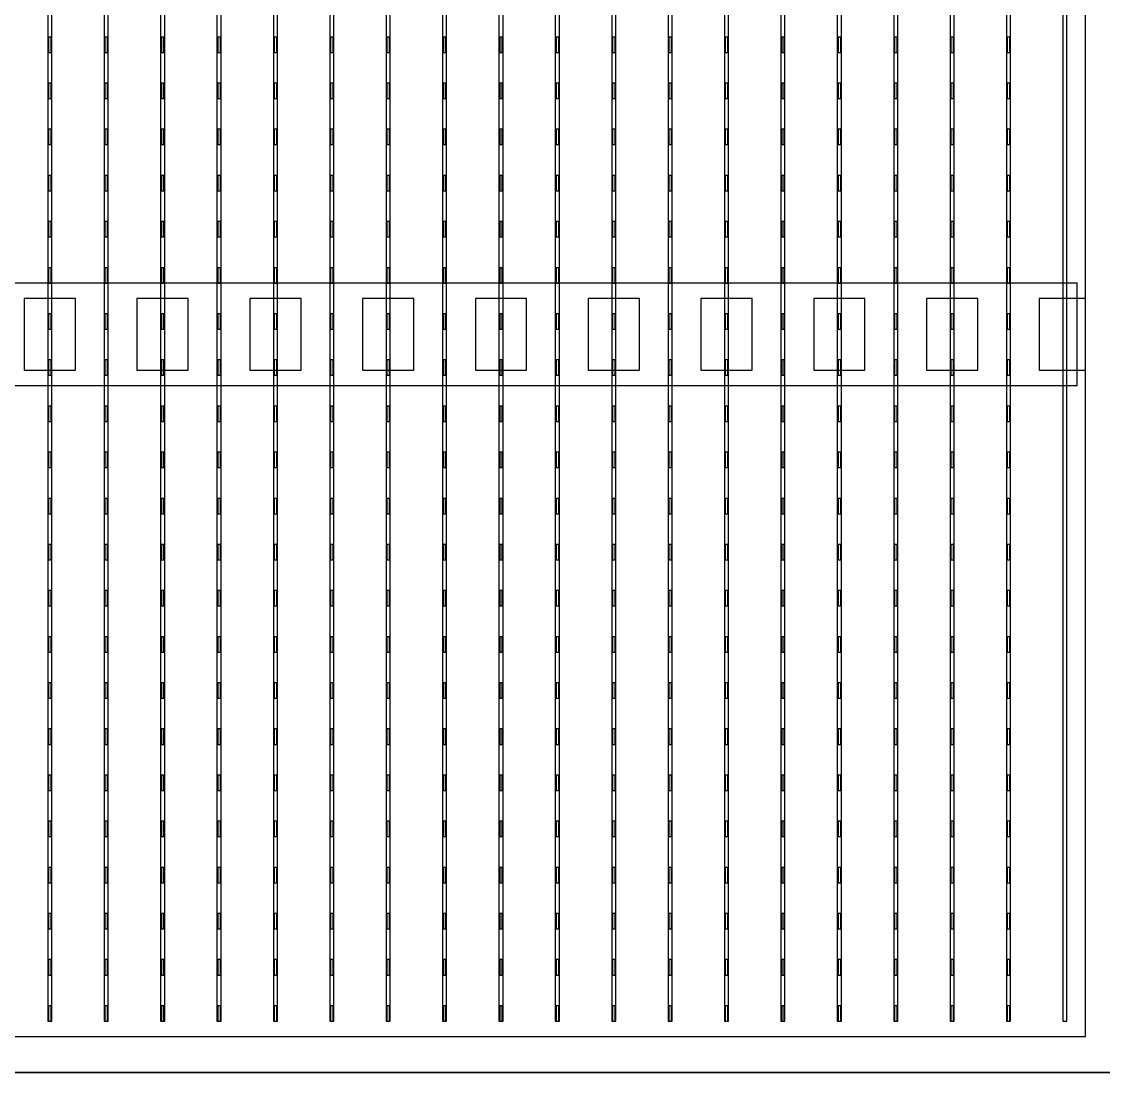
# Model space of a CAD drawing. Header units: millimetres. Extents: x -18 to 142, y -7 to 153.
# Drawn here: x 72.34 to 82.89, y 41.12 to 51.55 of the extents above; entities that cross this region are included whole.
import ezdxf

# ---------------------------------------------------------------- set-up
doc = ezdxf.new("R2010")
doc.units = ezdxf.units.MM
for name, color, linetype in [('BUSBARS', 3, 'Continuous'), ('CELLS', 5, 'Continuous'), ('CONTACT_PADS', 2, 'Continuous'), ('DICING', 4, 'Continuous'), ('FINGERS', 1, 'Continuous'), ('INSULATION', 2, 'Continuous')]:
    doc.layers.add(name, color=color, linetype=linetype)

msp = doc.modelspace()

# ---------------------------------------------------------------- linework, layer by layer
at = {"layer": 'BUSBARS'}
msp.add_lwpolyline([(82.64, 48), (82.64, 49), (62.6, 49), (62.6, 48), (82.64, 48)], close=True, dxfattribs=at)
at = {"layer": 'CELLS'}
for points in [[(83.07, 41.3), (83.07, 62.2), (62.17, 62.2), (62.17, 41.3), (83.07, 41.3)], [(83.07, 20.4), (83.07, 41.3), (62.17, 41.3), (62.17, 20.4), (83.07, 20.4)]]:
    msp.add_lwpolyline(points, close=True, dxfattribs=at)
at = {"layer": 'CONTACT_PADS'}
for points in [[(72.633, 51.25), (72.633, 51.4), (72.608, 51.4), (72.608, 51.25), (72.633, 51.25)], [(73.183, 51.25), (73.183, 51.4), (73.158, 51.4), (73.158, 51.25), (73.183, 51.25)], [(73.733, 51.25), (73.733, 51.4), (73.708, 51.4), (73.708, 51.25), (73.733, 51.25)], [(74.283, 51.25), (74.283, 51.4), (74.258, 51.4), (74.258, 51.25), (74.283, 51.25)], [(74.833, 51.25), (74.833, 51.4), (74.808, 51.4), (74.808, 51.25), (74.833, 51.25)], [(75.383, 51.25), (75.383, 51.4), (75.358, 51.4), (75.358, 51.25), (75.383, 51.25)], [(75.933, 51.25), (75.933, 51.4), (75.908, 51.4), (75.908, 51.25), (75.933, 51.25)], [(76.483, 51.25), (76.483, 51.4), (76.458, 51.4), (76.458, 51.25), (76.483, 51.25)], [(77.033, 51.25), (77.033, 51.4), (77.008, 51.4), (77.008, 51.25), (77.033, 51.25)], [(77.583, 51.25), (77.583, 51.4), (77.558, 51.4), (77.558, 51.25), (77.583, 51.25)], [(78.133, 51.25), (78.133, 51.4), (78.108, 51.4), (78.108, 51.25), (78.133, 51.25)], [(78.683, 51.25), (78.683, 51.4), (78.658, 51.4), (78.658, 51.25), (78.683, 51.25)], [(79.233, 51.25), (79.233, 51.4), (79.208, 51.4), (79.208, 51.25), (79.233, 51.25)], [(79.783, 51.25), (79.783, 51.4), (79.758, 51.4), (79.758, 51.25), (79.783, 51.25)], [(80.333, 51.25), (80.333, 51.4), (80.308, 51.4), (80.308, 51.25), (80.333, 51.25)], [(80.883, 51.25), (80.883, 51.4), (80.858, 51.4), (80.858, 51.25), (80.883, 51.25)], [(81.433, 51.25), (81.433, 51.4), (81.408, 51.4), (81.408, 51.25), (81.433, 51.25)], [(81.983, 51.25), (81.983, 51.4), (81.958, 51.4), (81.958, 51.25), (81.983, 51.25)], [(72.633, 50.8), (72.633, 50.95), (72.608, 50.95), (72.608, 50.8), (72.633, 50.8)], [(73.183, 50.8), (73.183, 50.95), (73.158, 50.95), (73.158, 50.8), (73.183, 50.8)], [(73.733, 50.8), (73.733, 50.95), (73.708, 50.95), (73.708, 50.8), (73.733, 50.8)], [(74.283, 50.8), (74.283, 50.95), (74.258, 50.95), (74.258, 50.8), (74.283, 50.8)], [(74.833, 50.8), (74.833, 50.95), (74.808, 50.95), (74.808, 50.8), (74.833, 50.8)], [(75.383, 50.8), (75.383, 50.95), (75.358, 50.95), (75.358, 50.8), (75.383, 50.8)], [(75.933, 50.8), (75.933, 50.95), (75.908, 50.95), (75.908, 50.8), (75.933, 50.8)], [(76.483, 50.8), (76.483, 50.95), (76.458, 50.95), (76.458, 50.8), (76.483, 50.8)], [(77.033, 50.8), (77.033, 50.95), (77.008, 50.95), (77.008, 50.8), (77.033, 50.8)], [(77.583, 50.8), (77.583, 50.95), (77.558, 50.95), (77.558, 50.8), (77.583, 50.8)], [(78.133, 50.8), (78.133, 50.95), (78.108, 50.95), (78.108, 50.8), (78.133, 50.8)], [(78.683, 50.8), (78.683, 50.95), (78.658, 50.95), (78.658, 50.8), (78.683, 50.8)], [(79.233, 50.8), (79.233, 50.95), (79.208, 50.95), (79.208, 50.8), (79.233, 50.8)], [(79.783, 50.8), (79.783, 50.95), (79.758, 50.95), (79.758, 50.8), (79.783, 50.8)], [(80.333, 50.8), (80.333, 50.95), (80.308, 50.95), (80.308, 50.8), (80.333, 50.8)], [(80.883, 50.8), (80.883, 50.95), (80.858, 50.95), (80.858, 50.8), (80.883, 50.8)], [(81.433, 50.8), (81.433, 50.95), (81.408, 50.95), (81.408, 50.8), (81.433, 50.8)], [(81.983, 50.8), (81.983, 50.95), (81.958, 50.95), (81.958, 50.8), (81.983, 50.8)], [(72.633, 50.35), (72.633, 50.5), (72.608, 50.5), (72.608, 50.35), (72.633, 50.35)], [(73.183, 50.35), (73.183, 50.5), (73.158, 50.5), (73.158, 50.35), (73.183, 50.35)], [(73.733, 50.35), (73.733, 50.5), (73.708, 50.5), (73.708, 50.35), (73.733, 50.35)], [(74.283, 50.35), (74.283, 50.5), (74.258, 50.5), (74.258, 50.35), (74.283, 50.35)], [(74.833, 50.35), (74.833, 50.5), (74.808, 50.5), (74.808, 50.35), (74.833, 50.35)], [(75.383, 50.35), (75.383, 50.5), (75.358, 50.5), (75.358, 50.35), (75.383, 50.35)], [(75.933, 50.35), (75.933, 50.5), (75.908, 50.5), (75.908, 50.35), (75.933, 50.35)], [(76.483, 50.35), (76.483, 50.5), (76.458, 50.5), (76.458, 50.35), (76.483, 50.35)], [(77.033, 50.35), (77.033, 50.5), (77.008, 50.5), (77.008, 50.35), (77.033, 50.35)], [(77.583, 50.35), (77.583, 50.5), (77.558, 50.5), (77.558, 50.35), (77.583, 50.35)], [(78.133, 50.35), (78.133, 50.5), (78.108, 50.5), (78.108, 50.35), (78.133, 50.35)], [(78.683, 50.35), (78.683, 50.5), (78.658, 50.5), (78.658, 50.35), (78.683, 50.35)], [(79.233, 50.35), (79.233, 50.5), (79.208, 50.5), (79.208, 50.35), (79.233, 50.35)], [(79.783, 50.35), (79.783, 50.5), (79.758, 50.5), (79.758, 50.35), (79.783, 50.35)], [(80.333, 50.35), (80.333, 50.5), (80.308, 50.5), (80.308, 50.35), (80.333, 50.35)], [(80.883, 50.35), (80.883, 50.5), (80.858, 50.5), (80.858, 50.35), (80.883, 50.35)], [(81.433, 50.35), (81.433, 50.5), (81.408, 50.5), (81.408, 50.35), (81.433, 50.35)], [(81.983, 50.35), (81.983, 50.5), (81.958, 50.5), (81.958, 50.35), (81.983, 50.35)], [(72.633, 49.9), (72.633, 50.05), (72.608, 50.05), (72.608, 49.9), (72.633, 49.9)], [(73.183, 49.9), (73.183, 50.05), (73.158, 50.05), (73.158, 49.9), (73.183, 49.9)], [(73.733, 49.9), (73.733, 50.05), (73.708, 50.05), (73.708, 49.9), (73.733, 49.9)], [(74.283, 49.9), (74.283, 50.05), (74.258, 50.05), (74.258, 49.9), (74.283, 49.9)], [(74.833, 49.9), (74.833, 50.05), (74.808, 50.05), (74.808, 49.9), (74.833, 49.9)], [(75.383, 49.9), (75.383, 50.05), (75.358, 50.05), (75.358, 49.9), (75.383, 49.9)], [(75.933, 49.9), (75.933, 50.05), (75.908, 50.05), (75.908, 49.9), (75.933, 49.9)], [(76.483, 49.9), (76.483, 50.05), (76.458, 50.05), (76.458, 49.9), (76.483, 49.9)], [(77.033, 49.9), (77.033, 50.05), (77.008, 50.05), (77.008, 49.9), (77.033, 49.9)], [(77.583, 49.9), (77.583, 50.05), (77.558, 50.05), (77.558, 49.9), (77.583, 49.9)], [(78.133, 49.9), (78.133, 50.05), (78.108, 50.05), (78.108, 49.9), (78.133, 49.9)], [(78.683, 49.9), (78.683, 50.05), (78.658, 50.05), (78.658, 49.9), (78.683, 49.9)], [(79.233, 49.9), (79.233, 50.05), (79.208, 50.05), (79.208, 49.9), (79.233, 49.9)], [(79.783, 49.9), (79.783, 50.05), (79.758, 50.05), (79.758, 49.9), (79.783, 49.9)], [(80.333, 49.9), (80.333, 50.05), (80.308, 50.05), (80.308, 49.9), (80.333, 49.9)], [(80.883, 49.9), (80.883, 50.05), (80.858, 50.05), (80.858, 49.9), (80.883, 49.9)], [(81.433, 49.9), (81.433, 50.05), (81.408, 50.05), (81.408, 49.9), (81.433, 49.9)], [(81.983, 49.9), (81.983, 50.05), (81.958, 50.05), (81.958, 49.9), (81.983, 49.9)], [(72.633, 49.45), (72.633, 49.6), (72.608, 49.6), (72.608, 49.45), (72.633, 49.45)], [(73.183, 49.45), (73.183, 49.6), (73.158, 49.6), (73.158, 49.45), (73.183, 49.45)], [(73.733, 49.45), (73.733, 49.6), (73.708, 49.6), (73.708, 49.45), (73.733, 49.45)], [(74.283, 49.45), (74.283, 49.6), (74.258, 49.6), (74.258, 49.45), (74.283, 49.45)], [(74.833, 49.45), (74.833, 49.6), (74.808, 49.6), (74.808, 49.45), (74.833, 49.45)], [(75.383, 49.45), (75.383, 49.6), (75.358, 49.6), (75.358, 49.45), (75.383, 49.45)], [(75.933, 49.45), (75.933, 49.6), (75.908, 49.6), (75.908, 49.45), (75.933, 49.45)], [(76.483, 49.45), (76.483, 49.6), (76.458, 49.6), (76.458, 49.45), (76.483, 49.45)], [(77.033, 49.45), (77.033, 49.6), (77.008, 49.6), (77.008, 49.45), (77.033, 49.45)], [(77.583, 49.45), (77.583, 49.6), (77.558, 49.6), (77.558, 49.45), (77.583, 49.45)], [(78.133, 49.45), (78.133, 49.6), (78.108, 49.6), (78.108, 49.45), (78.133, 49.45)], [(78.683, 49.45), (78.683, 49.6), (78.658, 49.6), (78.658, 49.45), (78.683, 49.45)], [(79.233, 49.45), (79.233, 49.6), (79.208, 49.6), (79.208, 49.45), (79.233, 49.45)], [(79.783, 49.45), (79.783, 49.6), (79.758, 49.6), (79.758, 49.45), (79.783, 49.45)], [(80.333, 49.45), (80.333, 49.6), (80.308, 49.6), (80.308, 49.45), (80.333, 49.45)], [(80.883, 49.45), (80.883, 49.6), (80.858, 49.6), (80.858, 49.45), (80.883, 49.45)], [(81.433, 49.45), (81.433, 49.6), (81.408, 49.6), (81.408, 49.45), (81.433, 49.45)], [(81.983, 49.45), (81.983, 49.6), (81.958, 49.6), (81.958, 49.45), (81.983, 49.45)], [(72.633, 49), (72.633, 49.15), (72.608, 49.15), (72.608, 49), (72.633, 49)], [(73.183, 49), (73.183, 49.15), (73.158, 49.15), (73.158, 49), (73.183, 49)], [(73.733, 49), (73.733, 49.15), (73.708, 49.15), (73.708, 49), (73.733, 49)], [(74.283, 49), (74.283, 49.15), (74.258, 49.15), (74.258, 49), (74.283, 49)], [(74.833, 49), (74.833, 49.15), (74.808, 49.15), (74.808, 49), (74.833, 49)], [(75.383, 49), (75.383, 49.15), (75.358, 49.15), (75.358, 49), (75.383, 49)], [(75.933, 49), (75.933, 49.15), (75.908, 49.15), (75.908, 49), (75.933, 49)], [(76.483, 49), (76.483, 49.15), (76.458, 49.15), (76.458, 49), (76.483, 49)], [(77.033, 49), (77.033, 49.15), (77.008, 49.15), (77.008, 49), (77.033, 49)], [(77.583, 49), (77.583, 49.15), (77.558, 49.15), (77.558, 49), (77.583, 49)], [(78.133, 49), (78.133, 49.15), (78.108, 49.15), (78.108, 49), (78.133, 49)], [(78.683, 49), (78.683, 49.15), (78.658, 49.15), (78.658, 49), (78.683, 49)], [(79.233, 49), (79.233, 49.15), (79.208, 49.15), (79.208, 49), (79.233, 49)], [(79.783, 49), (79.783, 49.15), (79.758, 49.15), (79.758, 49), (79.783, 49)], [(80.333, 49), (80.333, 49.15), (80.308, 49.15), (80.308, 49), (80.333, 49)], [(80.883, 49), (80.883, 49.15), (80.858, 49.15), (80.858, 49), (80.883, 49)], [(81.433, 49), (81.433, 49.15), (81.408, 49.15), (81.408, 49), (81.433, 49)], [(81.983, 49), (81.983, 49.15), (81.958, 49.15), (81.958, 49), (81.983, 49)], [(72.633, 48.55), (72.633, 48.7), (72.608, 48.7), (72.608, 48.55), (72.633, 48.55)], [(73.183, 48.55), (73.183, 48.7), (73.158, 48.7), (73.158, 48.55), (73.183, 48.55)], [(73.733, 48.55), (73.733, 48.7), (73.708, 48.7), (73.708, 48.55), (73.733, 48.55)], [(74.283, 48.55), (74.283, 48.7), (74.258, 48.7), (74.258, 48.55), (74.283, 48.55)], [(74.833, 48.55), (74.833, 48.7), (74.808, 48.7), (74.808, 48.55), (74.833, 48.55)], [(75.383, 48.55), (75.383, 48.7), (75.358, 48.7), (75.358, 48.55), (75.383, 48.55)], [(75.933, 48.55), (75.933, 48.7), (75.908, 48.7), (75.908, 48.55), (75.933, 48.55)], [(76.483, 48.55), (76.483, 48.7), (76.458, 48.7), (76.458, 48.55), (76.483, 48.55)], [(77.033, 48.55), (77.033, 48.7), (77.008, 48.7), (77.008, 48.55), (77.033, 48.55)], [(77.583, 48.55), (77.583, 48.7), (77.558, 48.7), (77.558, 48.55), (77.583, 48.55)], [(78.133, 48.55), (78.133, 48.7), (78.108, 48.7), (78.108, 48.55), (78.133, 48.55)], [(78.683, 48.55), (78.683, 48.7), (78.658, 48.7), (78.658, 48.55), (78.683, 48.55)], [(79.233, 48.55), (79.233, 48.7), (79.208, 48.7), (79.208, 48.55), (79.233, 48.55)], [(79.783, 48.55), (79.783, 48.7), (79.758, 48.7), (79.758, 48.55), (79.783, 48.55)], [(80.333, 48.55), (80.333, 48.7), (80.308, 48.7), (80.308, 48.55), (80.333, 48.55)], [(80.883, 48.55), (80.883, 48.7), (80.858, 48.7), (80.858, 48.55), (80.883, 48.55)], [(81.433, 48.55), (81.433, 48.7), (81.408, 48.7), (81.408, 48.55), (81.433, 48.55)], [(81.983, 48.55), (81.983, 48.7), (81.958, 48.7), (81.958, 48.55), (81.983, 48.55)], [(72.633, 48.1), (72.633, 48.25), (72.608, 48.25), (72.608, 48.1), (72.633, 48.1)], [(73.183, 48.1), (73.183, 48.25), (73.158, 48.25), (73.158, 48.1), (73.183, 48.1)], [(73.733, 48.1), (73.733, 48.25), (73.708, 48.25), (73.708, 48.1), (73.733, 48.1)], [(74.283, 48.1), (74.283, 48.25), (74.258, 48.25), (74.258, 48.1), (74.283, 48.1)], [(74.833, 48.1), (74.833, 48.25), (74.808, 48.25), (74.808, 48.1), (74.833, 48.1)], [(75.383, 48.1), (75.383, 48.25), (75.358, 48.25), (75.358, 48.1), (75.383, 48.1)], [(75.933, 48.1), (75.933, 48.25), (75.908, 48.25), (75.908, 48.1), (75.933, 48.1)], [(76.483, 48.1), (76.483, 48.25), (76.458, 48.25), (76.458, 48.1), (76.483, 48.1)], [(77.033, 48.1), (77.033, 48.25), (77.008, 48.25), (77.008, 48.1), (77.033, 48.1)], [(77.583, 48.1), (77.583, 48.25), (77.558, 48.25), (77.558, 48.1), (77.583, 48.1)], [(78.133, 48.1), (78.133, 48.25), (78.108, 48.25), (78.108, 48.1), (78.133, 48.1)], [(78.683, 48.1), (78.683, 48.25), (78.658, 48.25), (78.658, 48.1), (78.683, 48.1)], [(79.233, 48.1), (79.233, 48.25), (79.208, 48.25), (79.208, 48.1), (79.233, 48.1)], [(79.783, 48.1), (79.783, 48.25), (79.758, 48.25), (79.758, 48.1), (79.783, 48.1)], [(80.333, 48.1), (80.333, 48.25), (80.308, 48.25), (80.308, 48.1), (80.333, 48.1)], [(80.883, 48.1), (80.883, 48.25), (80.858, 48.25), (80.858, 48.1), (80.883, 48.1)], [(81.433, 48.1), (81.433, 48.25), (81.408, 48.25), (81.408, 48.1), (81.433, 48.1)], [(81.983, 48.1), (81.983, 48.25), (81.958, 48.25), (81.958, 48.1), (81.983, 48.1)], [(72.633, 47.65), (72.633, 47.8), (72.608, 47.8), (72.608, 47.65), (72.633, 47.65)], [(73.183, 47.65), (73.183, 47.8), (73.158, 47.8), (73.158, 47.65), (73.183, 47.65)], [(73.733, 47.65), (73.733, 47.8), (73.708, 47.8), (73.708, 47.65), (73.733, 47.65)], [(74.283, 47.65), (74.283, 47.8), (74.258, 47.8), (74.258, 47.65), (74.283, 47.65)], [(74.833, 47.65), (74.833, 47.8), (74.808, 47.8), (74.808, 47.65), (74.833, 47.65)], [(75.383, 47.65), (75.383, 47.8), (75.358, 47.8), (75.358, 47.65), (75.383, 47.65)], [(75.933, 47.65), (75.933, 47.8), (75.908, 47.8), (75.908, 47.65), (75.933, 47.65)], [(76.483, 47.65), (76.483, 47.8), (76.458, 47.8), (76.458, 47.65), (76.483, 47.65)], [(77.033, 47.65), (77.033, 47.8), (77.008, 47.8), (77.008, 47.65), (77.033, 47.65)], [(77.583, 47.65), (77.583, 47.8), (77.558, 47.8), (77.558, 47.65), (77.583, 47.65)], [(78.133, 47.65), (78.133, 47.8), (78.108, 47.8), (78.108, 47.65), (78.133, 47.65)], [(78.683, 47.65), (78.683, 47.8), (78.658, 47.8), (78.658, 47.65), (78.683, 47.65)], [(79.233, 47.65), (79.233, 47.8), (79.208, 47.8), (79.208, 47.65), (79.233, 47.65)], [(79.783, 47.65), (79.783, 47.8), (79.758, 47.8), (79.758, 47.65), (79.783, 47.65)], [(80.333, 47.65), (80.333, 47.8), (80.308, 47.8), (80.308, 47.65), (80.333, 47.65)], [(80.883, 47.65), (80.883, 47.8), (80.858, 47.8), (80.858, 47.65), (80.883, 47.65)], [(81.433, 47.65), (81.433, 47.8), (81.408, 47.8), (81.408, 47.65), (81.433, 47.65)], [(81.983, 47.65), (81.983, 47.8), (81.958, 47.8), (81.958, 47.65), (81.983, 47.65)], [(72.633, 47.2), (72.633, 47.35), (72.608, 47.35), (72.608, 47.2), (72.633, 47.2)], [(73.183, 47.2), (73.183, 47.35), (73.158, 47.35), (73.158, 47.2), (73.183, 47.2)], [(73.733, 47.2), (73.733, 47.35), (73.708, 47.35), (73.708, 47.2), (73.733, 47.2)], [(74.283, 47.2), (74.283, 47.35), (74.258, 47.35), (74.258, 47.2), (74.283, 47.2)], [(74.833, 47.2), (74.833, 47.35), (74.808, 47.35), (74.808, 47.2), (74.833, 47.2)], [(75.383, 47.2), (75.383, 47.35), (75.358, 47.35), (75.358, 47.2), (75.383, 47.2)], [(75.933, 47.2), (75.933, 47.35), (75.908, 47.35), (75.908, 47.2), (75.933, 47.2)], [(76.483, 47.2), (76.483, 47.35), (76.458, 47.35), (76.458, 47.2), (76.483, 47.2)], [(77.033, 47.2), (77.033, 47.35), (77.008, 47.35), (77.008, 47.2), (77.033, 47.2)], [(77.583, 47.2), (77.583, 47.35), (77.558, 47.35), (77.558, 47.2), (77.583, 47.2)], [(78.133, 47.2), (78.133, 47.35), (78.108, 47.35), (78.108, 47.2), (78.133, 47.2)], [(78.683, 47.2), (78.683, 47.35), (78.658, 47.35), (78.658, 47.2), (78.683, 47.2)], [(79.233, 47.2), (79.233, 47.35), (79.208, 47.35), (79.208, 47.2), (79.233, 47.2)], [(79.783, 47.2), (79.783, 47.35), (79.758, 47.35), (79.758, 47.2), (79.783, 47.2)], [(80.333, 47.2), (80.333, 47.35), (80.308, 47.35), (80.308, 47.2), (80.333, 47.2)], [(80.883, 47.2), (80.883, 47.35), (80.858, 47.35), (80.858, 47.2), (80.883, 47.2)], [(81.433, 47.2), (81.433, 47.35), (81.408, 47.35), (81.408, 47.2), (81.433, 47.2)], [(81.983, 47.2), (81.983, 47.35), (81.958, 47.35), (81.958, 47.2), (81.983, 47.2)], [(72.633, 46.75), (72.633, 46.9), (72.608, 46.9), (72.608, 46.75), (72.633, 46.75)], [(73.183, 46.75), (73.183, 46.9), (73.158, 46.9), (73.158, 46.75), (73.183, 46.75)], [(73.733, 46.75), (73.733, 46.9), (73.708, 46.9), (73.708, 46.75), (73.733, 46.75)], [(74.283, 46.75), (74.283, 46.9), (74.258, 46.9), (74.258, 46.75), (74.283, 46.75)], [(74.833, 46.75), (74.833, 46.9), (74.808, 46.9), (74.808, 46.75), (74.833, 46.75)], [(75.383, 46.75), (75.383, 46.9), (75.358, 46.9), (75.358, 46.75), (75.383, 46.75)], [(75.933, 46.75), (75.933, 46.9), (75.908, 46.9), (75.908, 46.75), (75.933, 46.75)], [(76.483, 46.75), (76.483, 46.9), (76.458, 46.9), (76.458, 46.75), (76.483, 46.75)], [(77.033, 46.75), (77.033, 46.9), (77.008, 46.9), (77.008, 46.75), (77.033, 46.75)], [(77.583, 46.75), (77.583, 46.9), (77.558, 46.9), (77.558, 46.75), (77.583, 46.75)], [(78.133, 46.75), (78.133, 46.9), (78.108, 46.9), (78.108, 46.75), (78.133, 46.75)], [(78.683, 46.75), (78.683, 46.9), (78.658, 46.9), (78.658, 46.75), (78.683, 46.75)], [(79.233, 46.75), (79.233, 46.9), (79.208, 46.9), (79.208, 46.75), (79.233, 46.75)], [(79.783, 46.75), (79.783, 46.9), (79.758, 46.9), (79.758, 46.75), (79.783, 46.75)], [(80.333, 46.75), (80.333, 46.9), (80.308, 46.9), (80.308, 46.75), (80.333, 46.75)], [(80.883, 46.75), (80.883, 46.9), (80.858, 46.9), (80.858, 46.75), (80.883, 46.75)], [(81.433, 46.75), (81.433, 46.9), (81.408, 46.9), (81.408, 46.75), (81.433, 46.75)], [(81.983, 46.75), (81.983, 46.9), (81.958, 46.9), (81.958, 46.75), (81.983, 46.75)], [(72.633, 46.3), (72.633, 46.45), (72.608, 46.45), (72.608, 46.3), (72.633, 46.3)], [(73.183, 46.3), (73.183, 46.45), (73.158, 46.45), (73.158, 46.3), (73.183, 46.3)], [(73.733, 46.3), (73.733, 46.45), (73.708, 46.45), (73.708, 46.3), (73.733, 46.3)], [(74.283, 46.3), (74.283, 46.45), (74.258, 46.45), (74.258, 46.3), (74.283, 46.3)], [(74.833, 46.3), (74.833, 46.45), (74.808, 46.45), (74.808, 46.3), (74.833, 46.3)], [(75.383, 46.3), (75.383, 46.45), (75.358, 46.45), (75.358, 46.3), (75.383, 46.3)], [(75.933, 46.3), (75.933, 46.45), (75.908, 46.45), (75.908, 46.3), (75.933, 46.3)], [(76.483, 46.3), (76.483, 46.45), (76.458, 46.45), (76.458, 46.3), (76.483, 46.3)], [(77.033, 46.3), (77.033, 46.45), (77.008, 46.45), (77.008, 46.3), (77.033, 46.3)], [(77.583, 46.3), (77.583, 46.45), (77.558, 46.45), (77.558, 46.3), (77.583, 46.3)], [(78.133, 46.3), (78.133, 46.45), (78.108, 46.45), (78.108, 46.3), (78.133, 46.3)], [(78.683, 46.3), (78.683, 46.45), (78.658, 46.45), (78.658, 46.3), (78.683, 46.3)], [(79.233, 46.3), (79.233, 46.45), (79.208, 46.45), (79.208, 46.3), (79.233, 46.3)], [(79.783, 46.3), (79.783, 46.45), (79.758, 46.45), (79.758, 46.3), (79.783, 46.3)], [(80.333, 46.3), (80.333, 46.45), (80.308, 46.45), (80.308, 46.3), (80.333, 46.3)], [(80.883, 46.3), (80.883, 46.45), (80.858, 46.45), (80.858, 46.3), (80.883, 46.3)], [(81.433, 46.3), (81.433, 46.45), (81.408, 46.45), (81.408, 46.3), (81.433, 46.3)], [(81.983, 46.3), (81.983, 46.45), (81.958, 46.45), (81.958, 46.3), (81.983, 46.3)], [(72.633, 45.85), (72.633, 46), (72.608, 46), (72.608, 45.85), (72.633, 45.85)], [(73.183, 45.85), (73.183, 46), (73.158, 46), (73.158, 45.85), (73.183, 45.85)], [(73.733, 45.85), (73.733, 46), (73.708, 46), (73.708, 45.85), (73.733, 45.85)], [(74.283, 45.85), (74.283, 46), (74.258, 46), (74.258, 45.85), (74.283, 45.85)], [(74.833, 45.85), (74.833, 46), (74.808, 46), (74.808, 45.85), (74.833, 45.85)], [(75.383, 45.85), (75.383, 46), (75.358, 46), (75.358, 45.85), (75.383, 45.85)], [(75.933, 45.85), (75.933, 46), (75.908, 46), (75.908, 45.85), (75.933, 45.85)], [(76.483, 45.85), (76.483, 46), (76.458, 46), (76.458, 45.85), (76.483, 45.85)], [(77.033, 45.85), (77.033, 46), (77.008, 46), (77.008, 45.85), (77.033, 45.85)], [(77.583, 45.85), (77.583, 46), (77.558, 46), (77.558, 45.85), (77.583, 45.85)], [(78.133, 45.85), (78.133, 46), (78.108, 46), (78.108, 45.85), (78.133, 45.85)], [(78.683, 45.85), (78.683, 46), (78.658, 46), (78.658, 45.85), (78.683, 45.85)], [(79.233, 45.85), (79.233, 46), (79.208, 46), (79.208, 45.85), (79.233, 45.85)], [(79.783, 45.85), (79.783, 46), (79.758, 46), (79.758, 45.85), (79.783, 45.85)], [(80.333, 45.85), (80.333, 46), (80.308, 46), (80.308, 45.85), (80.333, 45.85)], [(80.883, 45.85), (80.883, 46), (80.858, 46), (80.858, 45.85), (80.883, 45.85)], [(81.433, 45.85), (81.433, 46), (81.408, 46), (81.408, 45.85), (81.433, 45.85)], [(81.983, 45.85), (81.983, 46), (81.958, 46), (81.958, 45.85), (81.983, 45.85)], [(72.633, 45.4), (72.633, 45.55), (72.608, 45.55), (72.608, 45.4), (72.633, 45.4)], [(73.183, 45.4), (73.183, 45.55), (73.158, 45.55), (73.158, 45.4), (73.183, 45.4)], [(73.733, 45.4), (73.733, 45.55), (73.708, 45.55), (73.708, 45.4), (73.733, 45.4)], [(74.283, 45.4), (74.283, 45.55), (74.258, 45.55), (74.258, 45.4), (74.283, 45.4)], [(74.833, 45.4), (74.833, 45.55), (74.808, 45.55), (74.808, 45.4), (74.833, 45.4)], [(75.383, 45.4), (75.383, 45.55), (75.358, 45.55), (75.358, 45.4), (75.383, 45.4)], [(75.933, 45.4), (75.933, 45.55), (75.908, 45.55), (75.908, 45.4), (75.933, 45.4)], [(76.483, 45.4), (76.483, 45.55), (76.458, 45.55), (76.458, 45.4), (76.483, 45.4)], [(77.033, 45.4), (77.033, 45.55), (77.008, 45.55), (77.008, 45.4), (77.033, 45.4)], [(77.583, 45.4), (77.583, 45.55), (77.558, 45.55), (77.558, 45.4), (77.583, 45.4)], [(78.133, 45.4), (78.133, 45.55), (78.108, 45.55), (78.108, 45.4), (78.133, 45.4)], [(78.683, 45.4), (78.683, 45.55), (78.658, 45.55), (78.658, 45.4), (78.683, 45.4)], [(79.233, 45.4), (79.233, 45.55), (79.208, 45.55), (79.208, 45.4), (79.233, 45.4)], [(79.783, 45.4), (79.783, 45.55), (79.758, 45.55), (79.758, 45.4), (79.783, 45.4)], [(80.333, 45.4), (80.333, 45.55), (80.308, 45.55), (80.308, 45.4), (80.333, 45.4)], [(80.883, 45.4), (80.883, 45.55), (80.858, 45.55), (80.858, 45.4), (80.883, 45.4)], [(81.433, 45.4), (81.433, 45.55), (81.408, 45.55), (81.408, 45.4), (81.433, 45.4)], [(81.983, 45.4), (81.983, 45.55), (81.958, 45.55), (81.958, 45.4), (81.983, 45.4)], [(72.633, 44.95), (72.633, 45.1), (72.608, 45.1), (72.608, 44.95), (72.633, 44.95)], [(73.183, 44.95), (73.183, 45.1), (73.158, 45.1), (73.158, 44.95), (73.183, 44.95)], [(73.733, 44.95), (73.733, 45.1), (73.708, 45.1), (73.708, 44.95), (73.733, 44.95)], [(74.283, 44.95), (74.283, 45.1), (74.258, 45.1), (74.258, 44.95), (74.283, 44.95)], [(74.833, 44.95), (74.833, 45.1), (74.808, 45.1), (74.808, 44.95), (74.833, 44.95)], [(75.383, 44.95), (75.383, 45.1), (75.358, 45.1), (75.358, 44.95), (75.383, 44.95)], [(75.933, 44.95), (75.933, 45.1), (75.908, 45.1), (75.908, 44.95), (75.933, 44.95)], [(76.483, 44.95), (76.483, 45.1), (76.458, 45.1), (76.458, 44.95), (76.483, 44.95)], [(77.033, 44.95), (77.033, 45.1), (77.008, 45.1), (77.008, 44.95), (77.033, 44.95)], [(77.583, 44.95), (77.583, 45.1), (77.558, 45.1), (77.558, 44.95), (77.583, 44.95)], [(78.133, 44.95), (78.133, 45.1), (78.108, 45.1), (78.108, 44.95), (78.133, 44.95)], [(78.683, 44.95), (78.683, 45.1), (78.658, 45.1), (78.658, 44.95), (78.683, 44.95)], [(79.233, 44.95), (79.233, 45.1), (79.208, 45.1), (79.208, 44.95), (79.233, 44.95)], [(79.783, 44.95), (79.783, 45.1), (79.758, 45.1), (79.758, 44.95), (79.783, 44.95)], [(80.333, 44.95), (80.333, 45.1), (80.308, 45.1), (80.308, 44.95), (80.333, 44.95)], [(80.883, 44.95), (80.883, 45.1), (80.858, 45.1), (80.858, 44.95), (80.883, 44.95)], [(81.433, 44.95), (81.433, 45.1), (81.408, 45.1), (81.408, 44.95), (81.433, 44.95)], [(81.983, 44.95), (81.983, 45.1), (81.958, 45.1), (81.958, 44.95), (81.983, 44.95)], [(72.633, 44.5), (72.633, 44.65), (72.608, 44.65), (72.608, 44.5), (72.633, 44.5)], [(73.183, 44.5), (73.183, 44.65), (73.158, 44.65), (73.158, 44.5), (73.183, 44.5)], [(73.733, 44.5), (73.733, 44.65), (73.708, 44.65), (73.708, 44.5), (73.733, 44.5)], [(74.283, 44.5), (74.283, 44.65), (74.258, 44.65), (74.258, 44.5), (74.283, 44.5)], [(74.833, 44.5), (74.833, 44.65), (74.808, 44.65), (74.808, 44.5), (74.833, 44.5)], [(75.383, 44.5), (75.383, 44.65), (75.358, 44.65), (75.358, 44.5), (75.383, 44.5)], [(75.933, 44.5), (75.933, 44.65), (75.908, 44.65), (75.908, 44.5), (75.933, 44.5)], [(76.483, 44.5), (76.483, 44.65), (76.458, 44.65), (76.458, 44.5), (76.483, 44.5)], [(77.033, 44.5), (77.033, 44.65), (77.008, 44.65), (77.008, 44.5), (77.033, 44.5)], [(77.583, 44.5), (77.583, 44.65), (77.558, 44.65), (77.558, 44.5), (77.583, 44.5)], [(78.133, 44.5), (78.133, 44.65), (78.108, 44.65), (78.108, 44.5), (78.133, 44.5)], [(78.683, 44.5), (78.683, 44.65), (78.658, 44.65), (78.658, 44.5), (78.683, 44.5)], [(79.233, 44.5), (79.233, 44.65), (79.208, 44.65), (79.208, 44.5), (79.233, 44.5)], [(79.783, 44.5), (79.783, 44.65), (79.758, 44.65), (79.758, 44.5), (79.783, 44.5)], [(80.333, 44.5), (80.333, 44.65), (80.308, 44.65), (80.308, 44.5), (80.333, 44.5)], [(80.883, 44.5), (80.883, 44.65), (80.858, 44.65), (80.858, 44.5), (80.883, 44.5)], [(81.433, 44.5), (81.433, 44.65), (81.408, 44.65), (81.408, 44.5), (81.433, 44.5)], [(81.983, 44.5), (81.983, 44.65), (81.958, 44.65), (81.958, 44.5), (81.983, 44.5)], [(72.633, 44.05), (72.633, 44.2), (72.608, 44.2), (72.608, 44.05), (72.633, 44.05)], [(73.183, 44.05), (73.183, 44.2), (73.158, 44.2), (73.158, 44.05), (73.183, 44.05)], [(73.733, 44.05), (73.733, 44.2), (73.708, 44.2), (73.708, 44.05), (73.733, 44.05)], [(74.283, 44.05), (74.283, 44.2), (74.258, 44.2), (74.258, 44.05), (74.283, 44.05)], [(74.833, 44.05), (74.833, 44.2), (74.808, 44.2), (74.808, 44.05), (74.833, 44.05)], [(75.383, 44.05), (75.383, 44.2), (75.358, 44.2), (75.358, 44.05), (75.383, 44.05)], [(75.933, 44.05), (75.933, 44.2), (75.908, 44.2), (75.908, 44.05), (75.933, 44.05)], [(76.483, 44.05), (76.483, 44.2), (76.458, 44.2), (76.458, 44.05), (76.483, 44.05)], [(77.033, 44.05), (77.033, 44.2), (77.008, 44.2), (77.008, 44.05), (77.033, 44.05)], [(77.583, 44.05), (77.583, 44.2), (77.558, 44.2), (77.558, 44.05), (77.583, 44.05)], [(78.133, 44.05), (78.133, 44.2), (78.108, 44.2), (78.108, 44.05), (78.133, 44.05)], [(78.683, 44.05), (78.683, 44.2), (78.658, 44.2), (78.658, 44.05), (78.683, 44.05)], [(79.233, 44.05), (79.233, 44.2), (79.208, 44.2), (79.208, 44.05), (79.233, 44.05)], [(79.783, 44.05), (79.783, 44.2), (79.758, 44.2), (79.758, 44.05), (79.783, 44.05)], [(80.333, 44.05), (80.333, 44.2), (80.308, 44.2), (80.308, 44.05), (80.333, 44.05)], [(80.883, 44.05), (80.883, 44.2), (80.858, 44.2), (80.858, 44.05), (80.883, 44.05)], [(81.433, 44.05), (81.433, 44.2), (81.408, 44.2), (81.408, 44.05), (81.433, 44.05)], [(81.983, 44.05), (81.983, 44.2), (81.958, 44.2), (81.958, 44.05), (81.983, 44.05)], [(72.633, 43.6), (72.633, 43.75), (72.608, 43.75), (72.608, 43.6), (72.633, 43.6)], [(73.183, 43.6), (73.183, 43.75), (73.158, 43.75), (73.158, 43.6), (73.183, 43.6)], [(73.733, 43.6), (73.733, 43.75), (73.708, 43.75), (73.708, 43.6), (73.733, 43.6)], [(74.283, 43.6), (74.283, 43.75), (74.258, 43.75), (74.258, 43.6), (74.283, 43.6)], [(74.833, 43.6), (74.833, 43.75), (74.808, 43.75), (74.808, 43.6), (74.833, 43.6)], [(75.383, 43.6), (75.383, 43.75), (75.358, 43.75), (75.358, 43.6), (75.383, 43.6)], [(75.933, 43.6), (75.933, 43.75), (75.908, 43.75), (75.908, 43.6), (75.933, 43.6)], [(76.483, 43.6), (76.483, 43.75), (76.458, 43.75), (76.458, 43.6), (76.483, 43.6)], [(77.033, 43.6), (77.033, 43.75), (77.008, 43.75), (77.008, 43.6), (77.033, 43.6)], [(77.583, 43.6), (77.583, 43.75), (77.558, 43.75), (77.558, 43.6), (77.583, 43.6)], [(78.133, 43.6), (78.133, 43.75), (78.108, 43.75), (78.108, 43.6), (78.133, 43.6)], [(78.683, 43.6), (78.683, 43.75), (78.658, 43.75), (78.658, 43.6), (78.683, 43.6)], [(79.233, 43.6), (79.233, 43.75), (79.208, 43.75), (79.208, 43.6), (79.233, 43.6)], [(79.783, 43.6), (79.783, 43.75), (79.758, 43.75), (79.758, 43.6), (79.783, 43.6)], [(80.333, 43.6), (80.333, 43.75), (80.308, 43.75), (80.308, 43.6), (80.333, 43.6)], [(80.883, 43.6), (80.883, 43.75), (80.858, 43.75), (80.858, 43.6), (80.883, 43.6)], [(81.433, 43.6), (81.433, 43.75), (81.408, 43.75), (81.408, 43.6), (81.433, 43.6)], [(81.983, 43.6), (81.983, 43.75), (81.958, 43.75), (81.958, 43.6), (81.983, 43.6)], [(72.633, 43.15), (72.633, 43.3), (72.608, 43.3), (72.608, 43.15), (72.633, 43.15)], [(73.183, 43.15), (73.183, 43.3), (73.158, 43.3), (73.158, 43.15), (73.183, 43.15)], [(73.733, 43.15), (73.733, 43.3), (73.708, 43.3), (73.708, 43.15), (73.733, 43.15)], [(74.283, 43.15), (74.283, 43.3), (74.258, 43.3), (74.258, 43.15), (74.283, 43.15)], [(74.833, 43.15), (74.833, 43.3), (74.808, 43.3), (74.808, 43.15), (74.833, 43.15)], [(75.383, 43.15), (75.383, 43.3), (75.358, 43.3), (75.358, 43.15), (75.383, 43.15)], [(75.933, 43.15), (75.933, 43.3), (75.908, 43.3), (75.908, 43.15), (75.933, 43.15)], [(76.483, 43.15), (76.483, 43.3), (76.458, 43.3), (76.458, 43.15), (76.483, 43.15)], [(77.033, 43.15), (77.033, 43.3), (77.008, 43.3), (77.008, 43.15), (77.033, 43.15)], [(77.583, 43.15), (77.583, 43.3), (77.558, 43.3), (77.558, 43.15), (77.583, 43.15)], [(78.133, 43.15), (78.133, 43.3), (78.108, 43.3), (78.108, 43.15), (78.133, 43.15)], [(78.683, 43.15), (78.683, 43.3), (78.658, 43.3), (78.658, 43.15), (78.683, 43.15)], [(79.233, 43.15), (79.233, 43.3), (79.208, 43.3), (79.208, 43.15), (79.233, 43.15)], [(79.783, 43.15), (79.783, 43.3), (79.758, 43.3), (79.758, 43.15), (79.783, 43.15)], [(80.333, 43.15), (80.333, 43.3), (80.308, 43.3), (80.308, 43.15), (80.333, 43.15)], [(80.883, 43.15), (80.883, 43.3), (80.858, 43.3), (80.858, 43.15), (80.883, 43.15)], [(81.433, 43.15), (81.433, 43.3), (81.408, 43.3), (81.408, 43.15), (81.433, 43.15)], [(81.983, 43.15), (81.983, 43.3), (81.958, 43.3), (81.958, 43.15), (81.983, 43.15)], [(72.633, 42.7), (72.633, 42.85), (72.608, 42.85), (72.608, 42.7), (72.633, 42.7)], [(73.183, 42.7), (73.183, 42.85), (73.158, 42.85), (73.158, 42.7), (73.183, 42.7)], [(73.733, 42.7), (73.733, 42.85), (73.708, 42.85), (73.708, 42.7), (73.733, 42.7)], [(74.283, 42.7), (74.283, 42.85), (74.258, 42.85), (74.258, 42.7), (74.283, 42.7)], [(74.833, 42.7), (74.833, 42.85), (74.808, 42.85), (74.808, 42.7), (74.833, 42.7)], [(75.383, 42.7), (75.383, 42.85), (75.358, 42.85), (75.358, 42.7), (75.383, 42.7)], [(75.933, 42.7), (75.933, 42.85), (75.908, 42.85), (75.908, 42.7), (75.933, 42.7)], [(76.483, 42.7), (76.483, 42.85), (76.458, 42.85), (76.458, 42.7), (76.483, 42.7)], [(77.033, 42.7), (77.033, 42.85), (77.008, 42.85), (77.008, 42.7), (77.033, 42.7)], [(77.583, 42.7), (77.583, 42.85), (77.558, 42.85), (77.558, 42.7), (77.583, 42.7)], [(78.133, 42.7), (78.133, 42.85), (78.108, 42.85), (78.108, 42.7), (78.133, 42.7)], [(78.683, 42.7), (78.683, 42.85), (78.658, 42.85), (78.658, 42.7), (78.683, 42.7)], [(79.233, 42.7), (79.233, 42.85), (79.208, 42.85), (79.208, 42.7), (79.233, 42.7)], [(79.783, 42.7), (79.783, 42.85), (79.758, 42.85), (79.758, 42.7), (79.783, 42.7)], [(80.333, 42.7), (80.333, 42.85), (80.308, 42.85), (80.308, 42.7), (80.333, 42.7)], [(80.883, 42.7), (80.883, 42.85), (80.858, 42.85), (80.858, 42.7), (80.883, 42.7)], [(81.433, 42.7), (81.433, 42.85), (81.408, 42.85), (81.408, 42.7), (81.433, 42.7)], [(81.983, 42.7), (81.983, 42.85), (81.958, 42.85), (81.958, 42.7), (81.983, 42.7)], [(72.633, 42.25), (72.633, 42.4), (72.608, 42.4), (72.608, 42.25), (72.633, 42.25)], [(73.183, 42.25), (73.183, 42.4), (73.158, 42.4), (73.158, 42.25), (73.183, 42.25)], [(73.733, 42.25), (73.733, 42.4), (73.708, 42.4), (73.708, 42.25), (73.733, 42.25)], [(74.283, 42.25), (74.283, 42.4), (74.258, 42.4), (74.258, 42.25), (74.283, 42.25)], [(74.833, 42.25), (74.833, 42.4), (74.808, 42.4), (74.808, 42.25), (74.833, 42.25)], [(75.383, 42.25), (75.383, 42.4), (75.358, 42.4), (75.358, 42.25), (75.383, 42.25)], [(75.933, 42.25), (75.933, 42.4), (75.908, 42.4), (75.908, 42.25), (75.933, 42.25)], [(76.483, 42.25), (76.483, 42.4), (76.458, 42.4), (76.458, 42.25), (76.483, 42.25)], [(77.033, 42.25), (77.033, 42.4), (77.008, 42.4), (77.008, 42.25), (77.033, 42.25)], [(77.583, 42.25), (77.583, 42.4), (77.558, 42.4), (77.558, 42.25), (77.583, 42.25)], [(78.133, 42.25), (78.133, 42.4), (78.108, 42.4), (78.108, 42.25), (78.133, 42.25)], [(78.683, 42.25), (78.683, 42.4), (78.658, 42.4), (78.658, 42.25), (78.683, 42.25)], [(79.233, 42.25), (79.233, 42.4), (79.208, 42.4), (79.208, 42.25), (79.233, 42.25)], [(79.783, 42.25), (79.783, 42.4), (79.758, 42.4), (79.758, 42.25), (79.783, 42.25)], [(80.333, 42.25), (80.333, 42.4), (80.308, 42.4), (80.308, 42.25), (80.333, 42.25)], [(80.883, 42.25), (80.883, 42.4), (80.858, 42.4), (80.858, 42.25), (80.883, 42.25)], [(81.433, 42.25), (81.433, 42.4), (81.408, 42.4), (81.408, 42.25), (81.433, 42.25)], [(81.983, 42.25), (81.983, 42.4), (81.958, 42.4), (81.958, 42.25), (81.983, 42.25)], [(72.633, 41.8), (72.633, 41.95), (72.608, 41.95), (72.608, 41.8), (72.633, 41.8)], [(73.183, 41.8), (73.183, 41.95), (73.158, 41.95), (73.158, 41.8), (73.183, 41.8)], [(73.733, 41.8), (73.733, 41.95), (73.708, 41.95), (73.708, 41.8), (73.733, 41.8)], [(74.283, 41.8), (74.283, 41.95), (74.258, 41.95), (74.258, 41.8), (74.283, 41.8)], [(74.833, 41.8), (74.833, 41.95), (74.808, 41.95), (74.808, 41.8), (74.833, 41.8)], [(75.383, 41.8), (75.383, 41.95), (75.358, 41.95), (75.358, 41.8), (75.383, 41.8)], [(75.933, 41.8), (75.933, 41.95), (75.908, 41.95), (75.908, 41.8), (75.933, 41.8)], [(76.483, 41.8), (76.483, 41.95), (76.458, 41.95), (76.458, 41.8), (76.483, 41.8)], [(77.033, 41.8), (77.033, 41.95), (77.008, 41.95), (77.008, 41.8), (77.033, 41.8)], [(77.583, 41.8), (77.583, 41.95), (77.558, 41.95), (77.558, 41.8), (77.583, 41.8)], [(78.133, 41.8), (78.133, 41.95), (78.108, 41.95), (78.108, 41.8), (78.133, 41.8)], [(78.683, 41.8), (78.683, 41.95), (78.658, 41.95), (78.658, 41.8), (78.683, 41.8)], [(79.233, 41.8), (79.233, 41.95), (79.208, 41.95), (79.208, 41.8), (79.233, 41.8)], [(79.783, 41.8), (79.783, 41.95), (79.758, 41.95), (79.758, 41.8), (79.783, 41.8)], [(80.333, 41.8), (80.333, 41.95), (80.308, 41.95), (80.308, 41.8), (80.333, 41.8)], [(80.883, 41.8), (80.883, 41.95), (80.858, 41.95), (80.858, 41.8), (80.883, 41.8)], [(81.433, 41.8), (81.433, 41.95), (81.408, 41.95), (81.408, 41.8), (81.433, 41.8)], [(81.983, 41.8), (81.983, 41.95), (81.958, 41.95), (81.958, 41.8), (81.983, 41.8)]]:
    msp.add_lwpolyline(points, close=True, dxfattribs=at)
at = {"layer": 'DICING'}
msp.add_line((-17.83, 41.3), (142.17, 41.3), dxfattribs=at)
msp.add_line((-17.83, 41.3), (142.17, 41.3), dxfattribs=at)
msp.add_line((-17.83, 41.3), (142.17, 41.3), dxfattribs=at)
msp.add_line((-17.83, 41.3), (142.17, 41.3), dxfattribs=at)
msp.add_line((-17.83, 41.3), (142.17, 41.3), dxfattribs=at)
msp.add_line((-17.83, 41.3), (142.17, 41.3), dxfattribs=at)
msp.add_line((-17.83, 41.3), (142.17, 41.3), dxfattribs=at)
msp.add_line((-17.83, 41.3), (142.17, 41.3), dxfattribs=at)
msp.add_line((-17.83, 41.3), (142.17, 41.3), dxfattribs=at)
msp.add_line((-17.83, 41.3), (142.17, 41.3), dxfattribs=at)
msp.add_line((-17.83, 41.3), (142.17, 41.3), dxfattribs=at)
msp.add_line((-17.83, 41.3), (142.17, 41.3), dxfattribs=at)
msp.add_line((-17.83, 41.3), (142.17, 41.3), dxfattribs=at)
msp.add_line((-17.83, 41.3), (142.17, 41.3), dxfattribs=at)
msp.add_line((-17.83, 41.3), (142.17, 41.3), dxfattribs=at)
msp.add_line((-17.83, 41.3), (142.17, 41.3), dxfattribs=at)
msp.add_line((-17.83, 41.3), (142.17, 41.3), dxfattribs=at)
msp.add_line((-17.83, 41.3), (142.17, 41.3), dxfattribs=at)
msp.add_line((-17.83, 41.3), (142.17, 41.3), dxfattribs=at)
msp.add_line((-17.83, 41.3), (142.17, 41.3), dxfattribs=at)
msp.add_line((-17.83, 41.3), (142.17, 41.3), dxfattribs=at)
msp.add_line((-17.83, 41.3), (142.17, 41.3), dxfattribs=at)
msp.add_line((-17.83, 41.3), (142.17, 41.3), dxfattribs=at)
msp.add_line((-17.83, 41.3), (142.17, 41.3), dxfattribs=at)
msp.add_line((-17.83, 41.3), (142.17, 41.3), dxfattribs=at)
msp.add_line((-17.83, 41.3), (142.17, 41.3), dxfattribs=at)
msp.add_line((-17.83, 41.3), (142.17, 41.3), dxfattribs=at)
msp.add_line((-17.83, 41.3), (142.17, 41.3), dxfattribs=at)
msp.add_line((-17.83, 41.3), (142.17, 41.3), dxfattribs=at)
msp.add_line((-17.83, 41.3), (142.17, 41.3), dxfattribs=at)
msp.add_line((-17.83, 41.3), (142.17, 41.3), dxfattribs=at)
msp.add_line((-17.83, 41.3), (142.17, 41.3), dxfattribs=at)
msp.add_line((-17.83, 41.3), (142.17, 41.3), dxfattribs=at)
msp.add_line((-17.83, 41.3), (142.17, 41.3), dxfattribs=at)
msp.add_line((-17.83, 41.3), (142.17, 41.3), dxfattribs=at)
msp.add_line((-17.83, 41.3), (142.17, 41.3), dxfattribs=at)
at = {"layer": 'FINGERS'}
for points in [[(72.64, 41.8), (72.64, 61.7), (72.6, 61.7), (72.6, 41.8), (72.64, 41.8)], [(73.19, 41.8), (73.19, 61.7), (73.15, 61.7), (73.15, 41.8), (73.19, 41.8)], [(73.74, 41.8), (73.74, 61.7), (73.7, 61.7), (73.7, 41.8), (73.74, 41.8)], [(74.29, 41.8), (74.29, 61.7), (74.25, 61.7), (74.25, 41.8), (74.29, 41.8)], [(74.84, 41.8), (74.84, 61.7), (74.8, 61.7), (74.8, 41.8), (74.84, 41.8)], [(75.39, 41.8), (75.39, 61.7), (75.35, 61.7), (75.35, 41.8), (75.39, 41.8)], [(75.94, 41.8), (75.94, 61.7), (75.9, 61.7), (75.9, 41.8), (75.94, 41.8)], [(76.49, 41.8), (76.49, 61.7), (76.45, 61.7), (76.45, 41.8), (76.49, 41.8)], [(77.04, 41.8), (77.04, 61.7), (77, 61.7), (77, 41.8), (77.04, 41.8)], [(77.59, 41.8), (77.59, 61.7), (77.55, 61.7), (77.55, 41.8), (77.59, 41.8)], [(78.14, 41.8), (78.14, 61.7), (78.1, 61.7), (78.1, 41.8), (78.14, 41.8)], [(78.69, 41.8), (78.69, 61.7), (78.65, 61.7), (78.65, 41.8), (78.69, 41.8)], [(79.24, 41.8), (79.24, 61.7), (79.2, 61.7), (79.2, 41.8), (79.24, 41.8)], [(79.79, 41.8), (79.79, 61.7), (79.75, 61.7), (79.75, 41.8), (79.79, 41.8)], [(80.34, 41.8), (80.34, 61.7), (80.3, 61.7), (80.3, 41.8), (80.34, 41.8)], [(80.89, 41.8), (80.89, 61.7), (80.85, 61.7), (80.85, 41.8), (80.89, 41.8)], [(81.44, 41.8), (81.44, 61.7), (81.4, 61.7), (81.4, 41.8), (81.44, 41.8)], [(81.99, 41.8), (81.99, 61.7), (81.95, 61.7), (81.95, 41.8), (81.99, 41.8)], [(82.54, 41.8), (82.54, 61.7), (82.5, 61.7), (82.5, 41.8), (82.54, 41.8)]]:
    msp.add_lwpolyline(points, close=True, dxfattribs=at)
at = {"layer": 'INSULATION'}
for points in [[(82.72, 41.65), (82.72, 61.85), (62.52, 61.85), (62.52, 41.65), (82.72, 41.65)], [(72.87, 48.15), (72.87, 48.85), (72.37, 48.85), (72.37, 48.15), (72.87, 48.15)], [(73.97, 48.15), (73.97, 48.85), (73.47, 48.85), (73.47, 48.15), (73.97, 48.15)], [(75.07, 48.15), (75.07, 48.85), (74.57, 48.85), (74.57, 48.15), (75.07, 48.15)], [(76.17, 48.15), (76.17, 48.85), (75.67, 48.85), (75.67, 48.15), (76.17, 48.15)], [(77.27, 48.15), (77.27, 48.85), (76.77, 48.85), (76.77, 48.15), (77.27, 48.15)], [(78.37, 48.15), (78.37, 48.85), (77.87, 48.85), (77.87, 48.15), (78.37, 48.15)], [(79.47, 48.15), (79.47, 48.85), (78.97, 48.85), (78.97, 48.15), (79.47, 48.15)], [(80.57, 48.15), (80.57, 48.85), (80.07, 48.85), (80.07, 48.15), (80.57, 48.15)], [(81.67, 48.15), (81.67, 48.85), (81.17, 48.85), (81.17, 48.15), (81.67, 48.15)], [(82.72, 48.15), (82.72, 48.85), (82.27, 48.85), (82.27, 48.15), (82.72, 48.15)]]:
    msp.add_lwpolyline(points, close=True, dxfattribs=at)

doc.saveas('drawing.dxf')
